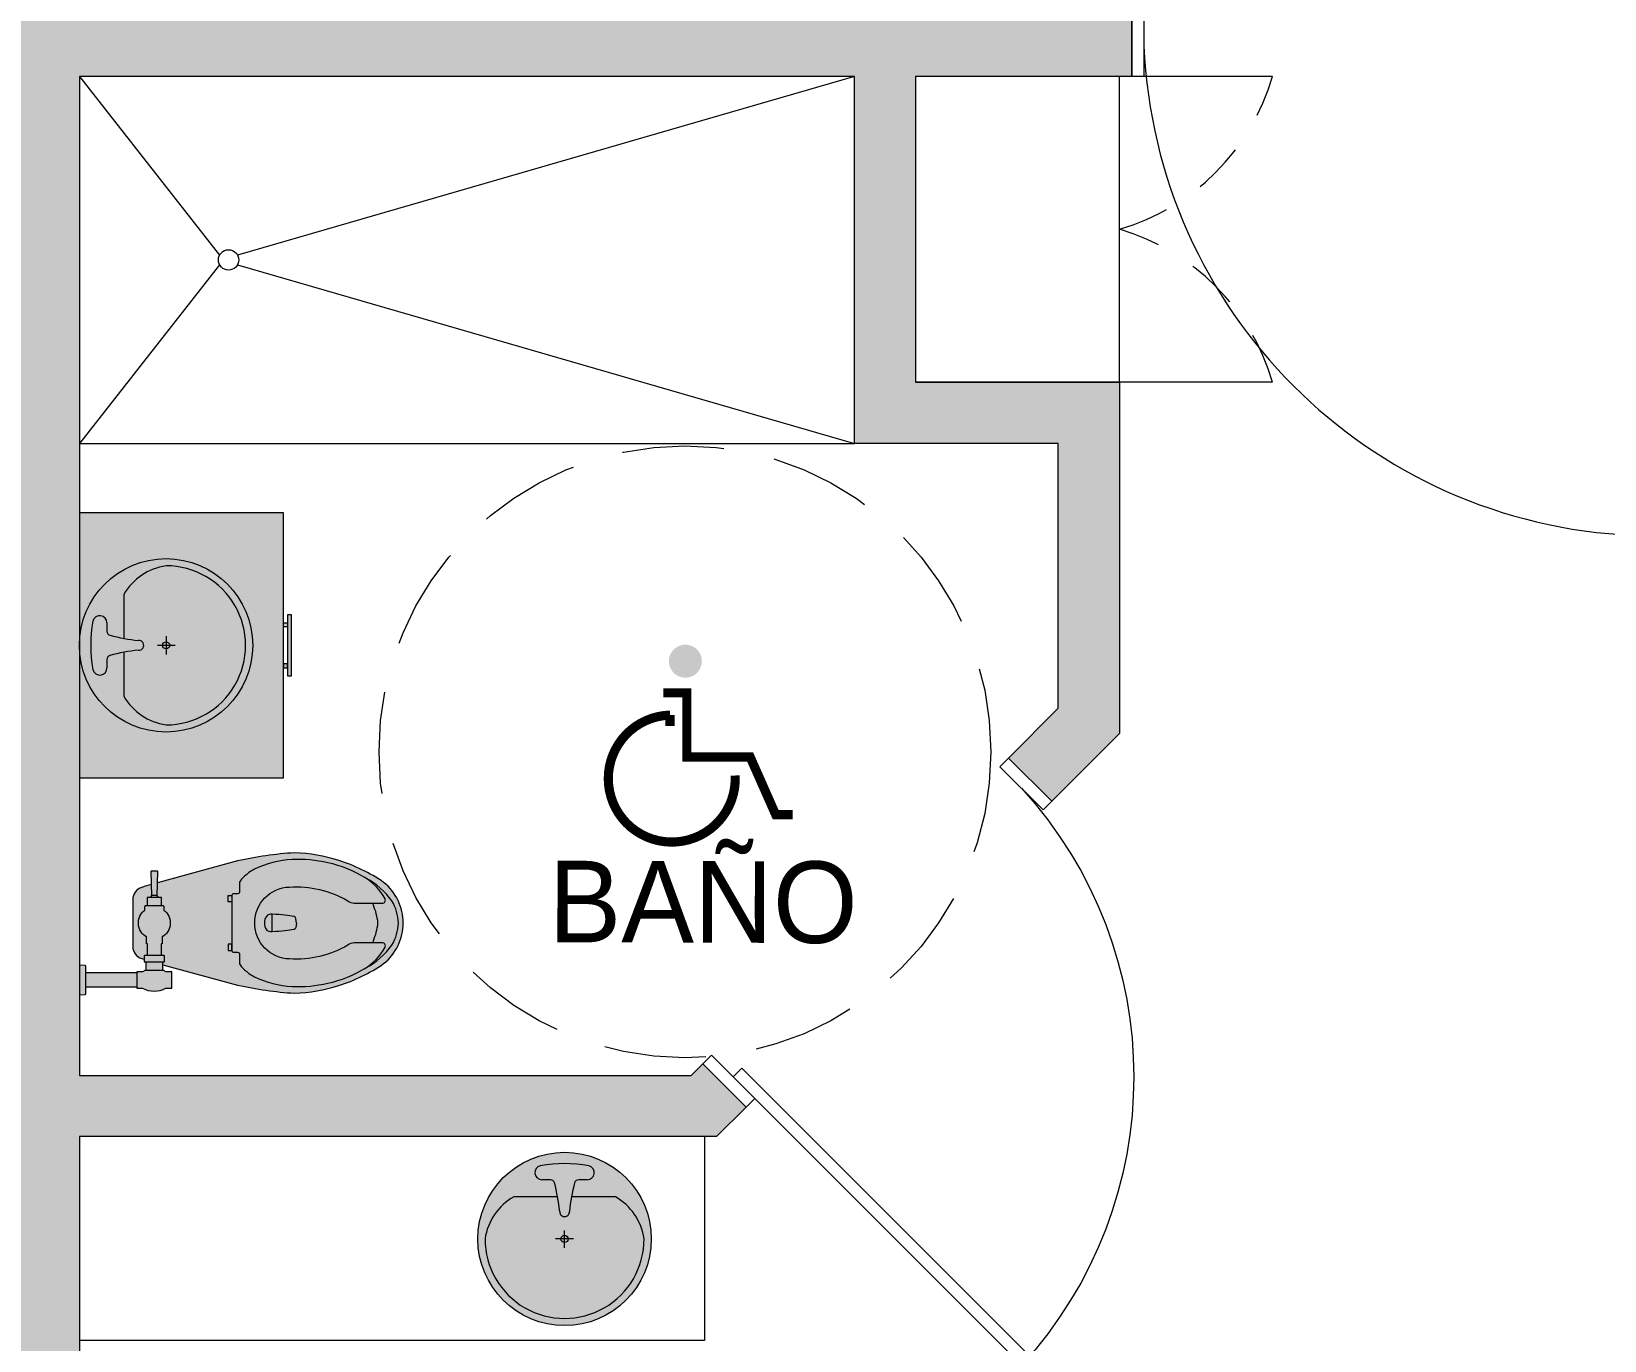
# Model space of a CAD drawing. Header units: metres. Extents: x 51 to 18146, y -212 to 18074.
# Drawn here: x 60.142 to 63.994, y 354.787 to 357.992 of the extents above; entities that cross this region are included whole.
import ezdxf

# ---------------------------------------------------------------- set-up
doc = ezdxf.new("R2010")
doc.units = ezdxf.units.M
doc.linetypes.add('DASHED2', pattern=[0.375, 0.25, -0.125])
doc.linetypes.add('HIDDEN2', pattern=[0.1875, 0.125, -0.0625])
doc.layers.get('0').update_dxf_attribs({"color": 250})
for name, color, linetype, lineweight in [('P0 - Mobiliario', 250, 'Continuous', 9), ('P0 - Paredes', 250, 'Continuous', 20), ('P0 - Puertas', 250, 'Continuous', 13), ('P0 - Textos', 250, 'Continuous', 13)]:
    doc.layers.add(name, color=color, linetype=linetype, lineweight=lineweight)
doc.layers.get('0').freeze()
doc.styles.add('CENTURY GOTHIC', font='GOTHIC.TTF')

# ---------------------------------------------------------------- blocks, each defined once
blk = doc.blocks.new('*U190')
for points in [[(-0.2000000028223909, 0.1499999940817066), (-0.1700000027944513, 0.1499999960497846), (-0.1700000011031333, -2.4600993e-09), (-0.2000000008982423, -2.5655322e-09)], [(0.8299999974989153, 0.1499999995642128), (0.8599999970611937, 0.1499999996696457), (0.8599999986360963, 3.022407e-09), (0.8299999993066485, -8.083161e-10)], [(0.830000002790325, -0.9250000010318336), (0.8299999972968365, 0.0749999984466258), (0.7999999972688967, 0.074999998341193), (0.800000001947478, -0.9250000029999116)]]:
    blk.add_lwpolyline(points, close=True)
blk.add_arc((0.874737891734953, 0.1197378909785973), 1.045695340698735, 182.452029120191, 267.5479714204705)
blk = doc.blocks.new('*U189')
for points in [[(-0.1700000014132812, 1.275000000244472), (-0.1699999996204857, 0.0750000011175874), (-0.139999999592546, 0.0750000011175874), (-0.1400000005704346, 1.275000002107117)], [(-0.1700000000861468, 4e-16), (-0.1999999996484252, 4e-16), (-0.2000000006961635, 0.149999996647239), (-0.1700000013667158, 0.1500000003725293)], [(1.059999999883585, 1.6763807e-09), (1.029999999855645, -1.862644e-10), (1.029999998691491, 0.1499999983236194), (1.0599999984866, 0.1499999983236194)]]:
    blk.add_lwpolyline(points, close=True)
blk.add_arc((-0.2236854728948361, 0.0213145304730344), 1.254834408397315, 2.452028918829121, 87.54797121910858)
blk = doc.blocks.new('*U202')
at = {"true_color": 0xe7e8e9, "transparency": 33554687}
h = blk.add_hatch(color=254, dxfattribs=at)
h.dxf.hatch_style = 1
h.paths.add_polyline_path([(-0.0550002811169236, 0.5000000253003237), (-0.0450002811167053, 0.5000000309227062), (-0.0450002923613852, 0.5100000309226881), (-0.0550002923616035, 0.5100000253003055)])
h.paths.add_polyline_path([(-0.1750002923614659, 0.5099999578322832), (-0.0250002923609486, 0.5100000421673395), (-0.0250002923609373, 0.5200000421675608), (-0.175000292361483, 0.5199999578325045)])
h.paths.add_polyline_path([(-0.1550002811163779, 0.4999999690770665), (-0.1450002811166144, 0.4999999746993354), (-0.1450002923612658, 0.5099999746993172), (-0.1550002923610293, 0.5099999690770483)])
h.paths.add_polyline_path([(-0.4249999999998787, -1.827259865e-07), (0.2249999999999261, 9.83908421e-08), (0.2249997188831572, 0.5000000983907285), (-0.4250002811166477, 0.4999998172740136)])
at = {"ltscale": 0.5}
for points in [[(-0.0250002979832743, 0.5200000421675578), (-0.17500029798382, 0.5199999578325015), (-0.1750002923614659, 0.5099999578322832), (-0.0250002923609486, 0.5100000421673395)], [(-0.1550002923610293, 0.5099999690770483), (-0.1450002923612658, 0.5099999746993172), (-0.1450002811166144, 0.4999999746993354), (-0.1550002811163779, 0.4999999690770665)], [(-0.0450002923613852, 0.5100000309226881), (-0.0550002923616035, 0.5100000253003055), (-0.0550002811169236, 0.5000000253003237), (-0.0450002811167053, 0.5000000309227062)], [(0.2249997188831572, 0.5000000983907285), (-0.4250002811166951, 0.4999999016090442), (-0.4249999999999261, -9.83909558e-08), (0.2249999999999261, 9.83908421e-08)]]:
    blk.add_lwpolyline(points, close=True, dxfattribs=at)
blk = doc.blocks.new('*U180')
at = {"true_color": 0xffffff, "transparency": 33554648}
h = blk.add_hatch(color=7, dxfattribs=at)
h.dxf.hatch_style = 1
edge = h.paths.add_edge_path()
edge.add_arc((0, -0.2414999999999736), 0.2415, 0, 360)
for p, q in [((0, -0.2163256820948618), (0, -0.2654958906946376)), ((-0.0251743179051118, -0.2414999999999736), (0.0251743179051119, -0.2414999999999736)), ((-0.1415971398016609, -0.3589999999999236), (-0.0194043751166646, -0.3589999999999236)), ((0.019404375116892, -0.3589999999999236), (0.1415971398016609, -0.3589999999999236)), ((-0.0629496485748859, -0.4062846031793584), (-0.0393239013624225, -0.4062846031793584)), ((0.039323901365151, -0.4062846031793584), (0.0629496485751133, -0.4062846031793584)), ((0, -0.4829999999999737), (0, -0.4829999999999737))]:
    blk.add_line(p, q)
for radius in [0.2415, 0.01]:
    blk.add_circle((0, -0.2414999999999736), radius)
for centre, radius, start, end in [((0, -0.2414999999999736), 0.2215, 359.9999991805735, 180.0000010560101), ((-0.0612184111591887, -0.2184225629652019), 0.1619344182730617, 188.1931735702387, 240.240138086049), ((0.0612184111591887, -0.2184225629652019), 0.1619344182730571, 299.7598619139509, 351.8068264297613), ((0, -0.3172270947050606), 0.0136040385439314, 355.6157637962072, 184.3842362037927), ((-0.5623570317511623, -0.2603682471880119), 0.5518385724188483, 345.5522968870517, 353.977452873383), ((0.5623570317486611, -0.2603682471881257), 0.551838572416039, 186.0225471266364, 194.4477031130903), ((-0.062949648574886, -0.4260937162447363), 0.0198091130653746, 89.99999999983065, 256.6163226065404), ((-0.0393239013624225, -0.3943398535229221), 0.0119447496564532, 270, 341.9046449538021), ((0.039323901365151, -0.3943398535229221), 0.0119447496564532, 198.0953550463533, 270), ((0.0629496485751133, -0.4260937162447363), 0.0198091130653746, 283.3836773934596, 90.00000000000003), ((0, -0.0637212258760087), 0.3875729818071575, 259.9649411936483, 280.0350588063517)]:
    blk.add_arc(centre, radius, start, end)
blk = doc.blocks.new('INOD-01')
at = {"true_color": 0xffffff, "transparency": 33554687}
h = blk.add_hatch(color=7, dxfattribs=at)
h.dxf.hatch_style = 1
edge = h.paths.add_edge_path()
edge.add_line((0.0002918474736075, -0.0003879760621057), (0.0002382510323397, -0.0001917094035475))
edge.add_line((0.0002382510323397, -0.0001917094035475), (0.000264723326868, -0.0001924088414627))
edge.add_arc((0.0002647808000099, -0.0001902336005938), 2.176e-06, 268.4865112817784, 360.0000000000022)
edge.add_line((0.0002669568000099, -0.0001902336005938), (0.0002669568000099, -0.0001771776005938))
edge.add_arc((0.0002647808000099, -0.0001771776005938), 2.176e-06, 2.1925e-12, 91.51348871822026)
edge.add_line((0.000264723326868, -0.0001750023597248), (0.0002339109941819, -0.0001758164679886))
edge.add_arc((-0.0012528411636875, -0.0006210368612465), 0.0015519836266862, 16.67076979263193, 17.55550343394369)
edge.add_arc((-0.0012528411636865, -0.0006210368612483), 0.0015519836266858, 17.55550343401838, 17.55821374517804)
edge.add_arc((0.000196855750372, -0.0001623293090523), 3.1446300254e-05, 17.55821374521364, 89.99999999978911)
edge.add_line((0.0001968557503721, -0.0001308830087983), (0.0001966447219775, -0.0001308830087983))
edge.add_line((0.0001966447219775, -0.0001308830087983), (8.22866498437e-05, -0.0001308830087983))
edge.add_arc((8.22866498437e-05, -0.0001623293090522), 3.1446300254e-05, 90.00000000000018, 162.4417862543645)
edge.add_arc((0.0015319835646691, -0.0006210368615053), 0.0015519836274946, 162.4417862543076, 162.4444965654751)
edge.add_arc((0.0015319835639032, -0.0006210368612465), 0.0015519836266863, 162.4444965660555, 162.6571959689197)
edge.add_line((5.05556381751e-05, -0.000158409064443), (4.42577066413e-05, -0.000158409064443))
edge.add_line((4.42577066413e-05, -0.000158409064443), (4.42577066413e-05, -0.0001627392005938))
edge.add_line((4.42577066413e-05, -0.0001627392005938), (2.3650696051e-05, -0.0001627392005938))
edge.add_arc((-3.00799999893e-05, -0.0001834942554702), 5.7599999999e-05, 21.12051381918062, 29.7974804259429)
edge.add_line((1.99045488869e-05, -0.0001548707533515), (1.99045488869e-05, -0.0001408000005937))
edge.add_line((1.99045488869e-05, -0.0001408000005937), (1.76000000099e-05, -0.0001408000005937))
edge.add_line((1.76000000099e-05, -0.0001408000005937), (1.76000000099e-05, -1.61280005937e-05))
edge.add_line((1.76000000099e-05, -1.61280005937e-05), (3.29732523855e-05, -1.61280005937e-05))
edge.add_arc((3.29732523855e-05, -1.37280005937e-05), 2.4e-06, 270.0000000000012, 356.9999999999856)
edge.add_line((3.53699632689e-05, -1.38536068887e-05), (3.60960000099e-05, -5.938e-13))
edge.add_line((3.60960000099e-05, -5.938e-13), (-3.60959999901e-05, -5.938e-13))
edge.add_line((-3.60959999901e-05, -5.938e-13), (-3.53699632491e-05, -1.38536068887e-05))
edge.add_arc((-3.29732523657e-05, -1.37280005937e-05), 2.4e-06, 183.0000000000167, 270.0000000000017)
edge.add_line((-3.29732523657e-05, -1.61280005938e-05), (-1.75999999901e-05, -1.61280005937e-05))
edge.add_line((-1.75999999901e-05, -1.61280005937e-05), (-1.75999999901e-05, -0.0001408000005937))
edge.add_line((-1.75999999901e-05, -0.0001408000005937), (-1.99045488671e-05, -0.0001408000005937))
edge.add_line((-1.99045488671e-05, -0.0001408000005937), (-1.99045488671e-05, -0.0001548707533515))
edge.add_arc((3.00800000089e-05, -0.0001834942554702), 5.7599999999e-05, 150.2025195740572, 209.7974804259428)
edge.add_line((-1.99045488671e-05, -0.0002121177575888), (-1.99045488671e-05, -0.0002266112005938))
edge.add_line((-1.99045488671e-05, -0.0002266112005938), (1.99045488869e-05, -0.0002266112005938))
edge.add_line((1.99045488869e-05, -0.0002266112005938), (1.99045488869e-05, -0.000212540447836))
edge.add_arc((-3.00799999892e-05, -0.0001839169457173), 5.7599999999e-05, 330.2025195740569, 338.8794861808192)
edge.add_line((2.3650696051e-05, -0.0002046720005938), (3.73515456954e-05, -0.0002046720005938))
edge.add_line((3.73515456954e-05, -0.0002046720005938), (-1.27050733918e-05, -0.0003879760621057))
edge.add_arc((0.000883996825248, -0.0005864974359908), 0.0009184144113163, 167.5166062891937, 176.3215260692015)
edge.add_arc((0.0003833216351227, -0.0005111474126847), 0.0004161714226488, 182.2621442327413, 197.4133275787918)
edge.add_arc((0.000374725779437, -0.0005146131149671), 0.0004069330158361, 197.3099173398628, 214.6376872902036)
edge.add_arc((0.0001401104933145, -0.0006654765836616), 0.0001284835175649, 218.7559047758317, 269.7595075541422)
edge.add_arc((0.0001390319069012, -0.0006654765836616), 0.0001284835175649, 270.2404924458575, 321.2440952241662)
edge.add_arc((-9.55833792213e-05, -0.0005146131149671), 0.0004069330158361, 325.3623127097956, 342.6900826601273)
edge.add_arc((-0.000104179234907, -0.0005111474126847), 0.0004161714226488, 342.5866724211986, 357.7378557672582)
edge.add_arc((-0.0006048544250323, -0.0005864974359908), 0.0009184144113163, 3.678473930798392, 12.48339371080601)
for p, q in [((-1.75999999901e-05, -0.0001408000005937), (-1.75999999901e-05, -1.61280005938e-05)), ((1.76000000099e-05, -0.0001408000005937), (1.76000000099e-05, -1.61280005938e-05)), ((0.0002066176000099, -0.0001908736005938), (0.0002066176000099, -0.0001765376005938)), ((0.000180593588431, -0.0002072576005938), (0.000180593588431, -0.0002072558843656)), ((0.0001178826573047, -0.0004726958628207), (0.0001612597431683, -0.0004726958628207))]:
    blk.add_line(p, q)
for points in [[(3.29732523855e-05, -1.61280005937e-05, 0.3989595459737203), (3.53699632689e-05, -1.38536068887e-05), (3.60960000099e-05, -5.938e-13), (-3.60959999901e-05, -5.938e-13), (-3.53699632491e-05, -1.38536068887e-05, 0.3989595459737218), (-3.29732523657e-05, -1.61280005938e-05)], [(5.74737066413e-05, -0.000158409064443), (4.42577066413e-05, -0.000158409064443), (4.42577066413e-05, -0.0002090021367445), (5.74737066413e-05, -0.0002090021367445, 0.4142135623730943), (5.98737066413e-05, -0.0002066021367445), (5.98737066413e-05, -0.000160809064443, 0.4142135623735644)]]:
    blk.add_lwpolyline(points, format="xyb", close=True)
for points in [[(2.3650696051e-05, -0.0001627392005938, 0.0378785093084316), (1.99045488869e-05, -0.0001548707533515), (1.99045488869e-05, -0.0001408000005937), (-1.99045488671e-05, -0.0001408000005937), (-1.99045488671e-05, -0.0001548707533515, 0.2660558827263071), (-1.99045488671e-05, -0.0002121177575888), (-1.99045488671e-05, -0.0002266112005938), (1.99045488869e-05, -0.0002266112005938), (1.99045488869e-05, -0.000212540447836, 0.0378785093084317), (2.3650696051e-05, -0.0002046720005938)], [(0.0002339109941819, -0.0001758164679886, 0.0038603979375891), (0.0002268591426284, -0.0001529127527126, 1.18259633602e-05), (0.0002268369968987, -0.00015284275771, 0.327052198794663), (0.000196855750372, -0.0001308830087983), (0.0001966447219775, -0.0001308830087983), (8.24976782382e-05, -0.0001308830087983), (8.22866498437e-05, -0.0001308830087983, 0.3270521987946629), (5.2305403317e-05, -0.0001528427577099, 1.18259633601e-05), (5.22832575872e-05, -0.0001529127527126, 0.0009280764907097), (5.05556381751e-05, -0.000158409064443)], [(5.98737066413e-05, -0.0001671552005938), (8.83712000099e-05, -0.0001671552005938), (8.83712000099e-05, -0.0001641573180548), (0.0001056261709735, -0.0001641573180548, -0.5379008791039003), (0.0001708714179404, -0.0001601536005938), (0.000180593588431, -0.0001601536005938), (0.0001825024000099, -0.0001620624121726), (0.0001825024000099, -0.0002053487890149), (0.000180593588431, -0.0002072576005938), (0.0001708714179406, -0.0002072576005938, -0.5380478875231625), (0.0001056172595807, -0.0002032384005938), (8.83712000099e-05, -0.0002032384005938), (8.83712000099e-05, -0.0002002560005938), (5.98737066413e-05, -0.0002002560005938)], [(3.73515456954e-05, -0.0002046720005938), (-1.27050733918e-05, -0.0003879760621057, 0.0384376232708101), (-3.25254619771e-05, -0.0005275743680697, 0.0662059872184115), (-1.37769603512e-05, -0.0006356920171529, 0.075751054727309), (3.99164801587e-05, -0.0007459077592939, 0.2262934232875251), (0.0001395712001078, -0.0007939589694142, 0.2262934232875266), (0.0002392259200569, -0.0007459077592939, 0.075751054727309), (0.0002929193605669, -0.0006356920171529, 0.0662059872184115), (0.0003116678621927, -0.0005275743680697, 0.0384376232708101), (0.0002918474736075, -0.0003879760621057), (0.0002382510323397, -0.0001917094035475)], [(0.0002021504000099, -0.0001933318851751, 0.0763482395148187), (0.0002066176000099, -0.0001908736005938), (0.000264723326868, -0.0001924088414627, 0.421971777180901), (0.0002669568000099, -0.0001902336005938), (0.0002669568000099, -0.0001771776005938, 0.4219717771809204), (0.000264723326868, -0.0001750023597248), (0.0002066176000099, -0.0001765376005938, 0.0763482395148204), (0.0002021504000099, -0.0001740793160124)], [(0.0001395712002365, -0.0003739555502288), (7.18935035182e-05, -0.0003739555502288, 0.4061813241343537), (6.81073048658e-05, -0.0003774445621311), (6.81073048658e-05, -0.0003878493849188, -0.4440172768090673), (6.20976410165e-05, -0.0003928962984438), (3.97847998381e-05, -0.0003928962984438, 0.1438469578059684), (3.43935864718e-05, -0.0003954436925504, 0.0482381198471497), (1.60773100786e-05, -0.0004157084602697), (7.8783026355e-06, -0.0004293868996631, 0.0993278735155251), (-1.60211943743e-05, -0.0005217433313045, 0.066881327153603), (-8.2041698472e-06, -0.0006088583538911, 0.081512776691417), (2.92823564273e-05, -0.0007020492371039, 0.1112856783503353), (8.56062717975e-05, -0.0007663386674882, 0.1252006655262719), (0.0001395712001721, -0.0007822357323021, 0.1252006655262719), (0.0001935361285468, -0.0007663386674882, 0.1112856783503353), (0.000249860043917, -0.0007020492371039, 0.081512776691417), (0.0002873465701915, -0.0006088583538911, 0.066881327153603), (0.0002951635947186, -0.0005217433313045, 0.0993278735155251), (0.0002712640977088, -0.0004293868996631), (0.0002630650902657, -0.0004157084602697, 0.0482381198471497), (0.0002447488138724, -0.0003954436925504, 0.1438469578059684), (0.0002393576005062, -0.0003928962984438), (0.0002170447593278, -0.0003928962984438, -0.4440172768090673), (0.0002110350954785, -0.0003878493849188), (0.0002110350954785, -0.0003774445621311, 0.4061813241343537), (0.0002072488968261, -0.0003739555502288), (0.0001395712001078, -0.0003739555502288)], [(2.69653758376e-05, -0.0006981647735054, 0.1342459237053753), (8.01265500507e-05, -0.0007492590977242, 0.6295442393258791), (9.08990182353e-05, -0.0007421851418912), (9.08990182353e-05, -0.0006740476619452, 0.129257394288638), (8.50943098931e-05, -0.0006577741512603, -0.1489843020424669), (5.13898260291e-05, -0.0005150487915121, -0.9657174645196754), (0.0002277525741865, -0.0005150487915121, -0.1489843020424669), (0.0001940480903225, -0.0006577741512603, 0.129257394288638), (0.0001882433819804, -0.0006740476619452), (0.0001882433819804, -0.0007421851418912, 0.6295442393258791), (0.0001990158501649, -0.0007492590977242, 0.1342459237053753), (0.000252177024378, -0.0006981647735054)], [(0.0001395712001128, -0.0005326198181152), (0.0001282967442991, -0.000530824833551, -0.2859930065653504), (0.0001239851846624, -0.0005265548146609), (0.0001209619268648, -0.000510603787351, -0.0096572455949556), (0.0001185859735593, -0.0004812373990253), (0.0001178826573047, -0.0004726958628207, -0.2787004730350135), (0.0001232404679758, -0.0004587671980262)], [(0.0001395712003601, -0.0005326198181152), (0.0001508456561738, -0.000530824833551, 0.2859930065653504), (0.0001551572158105, -0.0005265548146609), (0.0001581804736081, -0.000510603787351, 0.0096572455949556), (0.0001605564269137, -0.0004812373990253), (0.0001612597431683, -0.0004726958628207, 0.2787004730350135), (0.0001559019324971, -0.0004587671980262)], [(9.08494790077e-05, -0.0007185351238292, 0.0687483220196974), (0.0001335441688653, -0.0007313846657857), (0.0001455982313504, -0.0007313846657857, 0.0687483220196972), (0.000188292921208, -0.0007185351238292)]]:
    blk.add_lwpolyline(points, format="xyb")
for points in [[(4.42577066413e-05, -0.0001627392005938), (2.35776000098e-05, -0.0001627392005938), (2.35776000098e-05, -0.0002046720005938), (4.42577066413e-05, -0.0002046720005938)], [(0.0001825024000099, -0.0002011776005938), (0.0002021504000099, -0.0002011776005938), (0.0002021504000099, -0.0001662336005938), (0.0001825024000099, -0.0001662336005938)]]:
    blk.add_lwpolyline(points)
for points in [[(7.18935033896e-05, -0.0003739555502288), (8.77249324352e-05, -0.0003739555502288), (8.77249324352e-05, -0.0003643504567444), (7.18935033896e-05, -0.0003643504567444)], [(0.0002072488968261, -0.0003739555502288), (0.0001914174677804, -0.0003739555502288), (0.0001914174677804, -0.0003643504567444), (0.0002072488968261, -0.0003643504567444)]]:
    blk.add_lwpolyline(points, close=True)
for centre, start, end in [((0.0001395712001078, -0.0004812373990253), 90.00000000003367, 126.0087058856213), ((0.0001395712003651, -0.0004812373990253), 53.99129411437868, 89.99999999996636)]:
    blk.add_arc(centre, 2.77777372361e-05, start, end)

msp = doc.modelspace()

# ---------------------------------------------------------------- hatches: boundary and pattern name
at = {"layer": 'P0 - Mobiliario', "extrusion": (-7.7063005e-09, -5.827071e-10, 1)}
h = msp.add_hatch(color=256, dxfattribs=at)
h.dxf.hatch_style = 1
edge = h.paths.add_edge_path()
edge.add_arc((61.74352092404664, 356.4500220415592), 0.0404368903803699, 28.19232846841009, 388.1923284684102)
h = msp.add_hatch(color=256, dxfattribs=at)
h.dxf.hatch_style = 1
edge = h.paths.add_edge_path()
edge.add_arc((61.74352092404664, 356.4500220415592), 0.0404368903803699, 28.19232846841009, 388.1923284684102)
at = {"layer": 'P0 - Paredes'}
h = msp.add_hatch(color=256, dxfattribs=at)
h.dxf.hatch_style = 1
h.paths.add_polyline_path([(62.83657777109742, 358.0317025350928), (60.10970718334615, 358.0317026137114), (59.82003959222137, 358.0317026132345), (59.82003959037363, 357.8818745595813), (60.10970718334615, 357.8818745591044), (60.1097071852088, 353.3383596949577), (60.15964986884593, 353.338359695375), (60.15964986884593, 352.1896779462695), (60.25953523796797, 352.1896779457927), (60.25953523796797, 355.2861245105863), (61.81987656658888, 355.2861242901087), (61.8920120459497, 355.3582597690225), (61.78606761346757, 355.4642042014599), (61.75781576369703, 355.4359523535371), (60.25953523796797, 355.4359525642395), (60.25953523796797, 357.8818746060729), (62.15735728113354, 357.881874463737), (62.15735728113354, 356.982906228602), (62.65678410629928, 356.9829062337279), (62.65678410629928, 356.3349207068682), (62.53474168927968, 356.2128782912493), (62.64068603430689, 356.1069337713123), (62.80661216092109, 356.2728598997593), (62.80661216092109, 357.1327342883348), (62.30718534505367, 357.1327342920304), (62.3071853338927, 357.8818744860888), (62.83657779341936, 357.8818743260503)])

# ---------------------------------------------------------------- linework, layer by layer
at = {"layer": 'P0 - Mobiliario'}
for p, q in [((60.25953523983061, 357.8818745591044), (60.60285175094008, 357.4440741807819)), ((62.15735728113354, 357.8818745544553), (60.6469904936552, 357.4440741807819)), ((63.18118228352069, 357.8818743767739), (62.30717975050211, 357.8818744879365)), ((62.80661216092109, 357.1327342883348), (62.80661221674084, 357.881874414444)), ((60.60285175094008, 357.4207066125274), (60.25953523796797, 356.9829062337279)), ((60.64699049180746, 357.4207066120505), (62.15735728113354, 356.9829062337279)), ((63.18118222770095, 357.1327342962027), (62.30717969281972, 357.1327328897119)), ((60.25953523796797, 356.9829062337279), (62.15735728113354, 356.9829062337279))]:
    msp.add_line(p, q, dxfattribs=at)
at = {"layer": 'P0 - Mobiliario', "extrusion": (-7.7063005e-09, -5.827071e-10, 1), "const_width": 0.0224742081371338, "elevation": -0.0698546265721053}
msp.add_lwpolyline([(61.68923429004848, 356.3725815938115), (61.74709868103266, 356.3725815951824), (61.7470986828804, 356.215279466331), (61.90217152819037, 356.2152794686556), (61.96466529780627, 356.0741695982814), (62.00632687006891, 356.0741695997119)], dxfattribs=at)
msp.add_lwpolyline([(61.68923429004848, 356.3725815938115), (61.74709868103266, 356.3725815951824), (61.7470986828804, 356.215279466331), (61.90217152819037, 356.2152794686556), (61.96466529780627, 356.0741695982814), (62.00632687006891, 356.0741695997119)], dxfattribs=at)
at = {"layer": 'P0 - Mobiliario', "extrusion": (-7.7063005e-09, -5.827071e-10, 1), "const_width": 0.0224742081371338, "elevation": -0.0698546276016178}
msp.add_lwpolyline([(61.70573746390641, 356.2909408861399), (61.70573746390641, 356.3179234680533, 2.448268473081638), (61.86548159210385, 356.1700729174018)], format="xyb", dxfattribs=at)
msp.add_lwpolyline([(61.70573746390641, 356.2909408861399), (61.70573746390641, 356.3179234680533, 2.448268473081638), (61.86548159210385, 356.1700729174018)], format="xyb", dxfattribs=at)
at = {"layer": 'P0 - Mobiliario'}
msp.add_lwpolyline([(61.7901188609451, 355.2861242952347), (61.7901198284179, 354.7866974477172), (60.25953523610532, 354.7866974468231)], dxfattribs=at)
msp.add_circle((60.62492112229764, 357.4323903961778), 0.0249713423745931, dxfattribs=at)
at = {"layer": 'P0 - Mobiliario', "linetype": 'DASHED2'}
msp.add_circle((61.74254155157506, 356.2281982081533), 0.7491402712377943, dxfattribs=at)
at = {"layer": 'P0 - Mobiliario', "linetype": 'HIDDEN2'}
for centre, start, end in [((62.653844455868, 358.0346422106623), 286.1560976040889, 343.8438915765606), ((62.653844455868, 356.9799664930105), 16.15610839854883, 73.84390239591104)]:
    msp.add_arc(centre, 0.5490202160595211, start, end, dxfattribs=at)
at = {"layer": 'P0 - Paredes'}
for points in [[(62.53474160741269, 356.2128782084585), (62.65678410629928, 356.3349207068682), (62.65678410629928, 356.9829062337279), (62.15735728113354, 356.982906228602), (62.15735728113354, 357.881874463737), (60.25953523796797, 357.8818746060729), (60.25953523796797, 355.4359525642395), (61.75781576369703, 355.4359523535371), (61.78606761346757, 355.4642042014599), (61.8920120459497, 355.3582597690225), (61.81987656658888, 355.2861242901087), (60.25953523796797, 355.2861245105863), (60.25953523796797, 352.1896779457927), (60.15964986884593, 352.1896779462695), (60.15964986884593, 353.338359695375), (60.1097071852088, 353.3383596949577), (60.10970718334615, 357.8818745591044), (59.82003959037363, 357.8818745595813), (59.82003959222137, 358.0317026132345)], [(62.83657777109742, 358.0317025350928), (62.83657779341936, 357.8818743260503), (62.3071853338927, 357.8818744860888), (62.30718534505367, 357.1327342920304), (62.80661216092109, 357.1327342883348), (62.80661216092109, 356.2728598997593), (62.64068603430689, 356.1069337713123), (62.53474168927968, 356.2128782912493)]]:
    msp.add_lwpolyline(points, dxfattribs=at)

# ---------------------------------------------------------------- block references
at = {"layer": 'P0 - Mobiliario'}
for name, p, xscale, yscale, zscale, rotation in [('*U202', (60.2595353756398, 356.3888765761257, -1.24222363e-08), 0.9988536949837254, 0.9988536949837254, 0.9988536949837254, 270.0000786867644), ('*U180', (60.68408801352978, 356.4887630918026), 0.8789912515856775, 0.8789912515856775, 0.8789912515856775, 270.0001546339372), ('*U180', (61.44764455805719, 354.8231197689772), 0.8789912515856775, 0.8789912515856775, 0.8789912515856775, 180.0001546339373)]:
    msp.add_blockref(name, p, dxfattribs=dict(at, xscale=xscale, yscale=yscale, zscale=zscale, rotation=rotation))
at = {"layer": 'P0 - Mobiliario', "extrusion": (-6.3903563e-09, -1.6046931e-09, -1), "xscale": -998.8536949837255, "yscale": 998.8536949837255, "zscale": -998.8536949837255, "rotation": 269.9999886415481}
msp.add_blockref('INOD-01', (-60.25953523616493, 355.6695486155748, -9.557625114e-07), dxfattribs=at)
at = {"layer": 'P0 - Puertas', "yscale": 0.9988536949837254, "zscale": 0.9988536949837254}
for name, p, xscale, rotation in [('*U189', (63.89536268830299, 358.0317026155591), 0.9988536949837254, 180.0000085499556), ('*U190', (62.499426787287, 355.9656745266319), -0.9988536949837254, 45.00000073481269)]:
    msp.add_blockref(name, p, dxfattribs=dict(at, xscale=xscale, rotation=rotation))

# ---------------------------------------------------------------- texts
at = {"layer": 'P0 - Textos', "insert": (61.78730365286767, 355.9605674737692), "char_height": 0.199770738996745, "attachment_point": 2, "rotation": 359.8338135074026, "style": 'CENTURY GOTHIC'}
msp.add_mtext_dynamic_manual_height_columns('BAÑO', width=0.0018619528952601, gutter_width=0.0029965610849512, heights=[0], dxfattribs=at)

doc.saveas('drawing.dxf')
